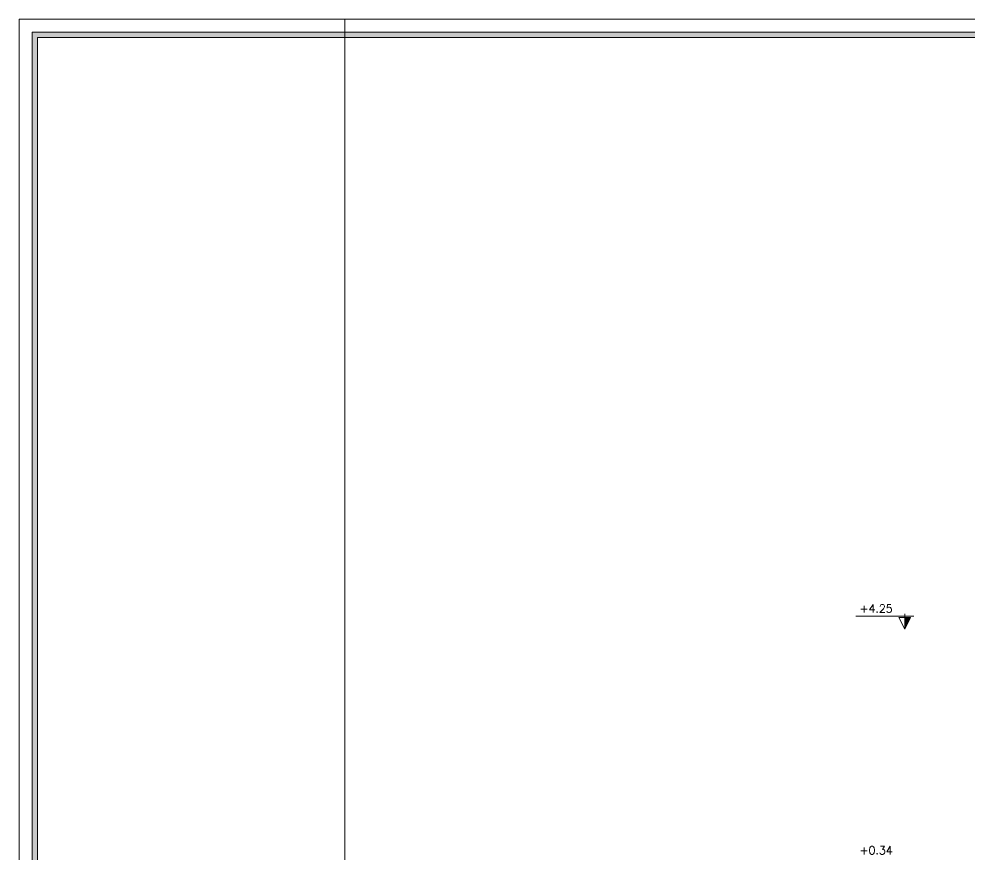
# Model space of a CAD drawing. Header units: metres. Extents: x 294 to 1101, y -498 to -355.
# Drawn here: x 536.16 to 551.52, y -470.87 to -457.36 of the extents above; entities that cross this region are included whole.
import ezdxf

# ---------------------------------------------------------------- set-up
doc = ezdxf.new("R2010")
doc.units = ezdxf.units.M
doc.layers.add('19-JARDINERIA', color=80, linetype='Continuous', lineweight=0)
doc.layers.add('D', color=2, linetype='Continuous', lineweight=13)
doc.styles.add('ROMAND', font='romand.shx', dxfattribs={"height": 0.2})

msp = doc.modelspace()

# ---------------------------------------------------------------- hatches: boundary and pattern name
at = {"layer": '19-JARDINERIA'}
h = msp.add_hatch(color=251, dxfattribs=at)
h.paths.add_polyline_path([(536.373, -492.583), (585.895, -492.583), (585.895, -457.576), (536.373, -457.576)])
h.paths.add_polyline_path([(536.459, -492.497), (585.809, -492.497), (585.809, -457.662), (536.459, -457.662)], flags=16)

# ---------------------------------------------------------------- linework, layer by layer
at = {"layer": '19-JARDINERIA', "color": 251}
msp.add_line((541.424, -457.363), (541.424, -492.525), dxfattribs=at)
for points in [[(536.16, -492.796), (586.108, -492.796), (586.108, -457.363), (536.16, -457.363)], [(536.373, -492.583), (585.895, -492.583), (585.895, -457.576), (536.373, -457.576)], [(536.459, -492.497), (585.809, -492.497), (585.809, -457.662), (536.459, -457.662)]]:
    msp.add_lwpolyline(points, close=True, dxfattribs=at)
at = {"layer": 'D'}
for p, q in [((550.614, -467.012), (549.676, -467.012)), ((550.614, -467.012), (549.676, -467.012)), ((550.468, -467.224), (550.468, -466.975)), ((550.468, -467.224), (550.468, -466.975)), ((550.562, -467.036), (550.374, -467.036)), ((550.468, -467.224), (550.374, -467.036)), ((550.562, -467.036), (550.374, -467.036)), ((550.468, -467.224), (550.374, -467.036)), ((550.562, -467.036), (550.468, -467.224)), ((550.562, -467.036), (550.468, -467.224))]:
    msp.add_line(p, q, dxfattribs=at)
msp.add_solid([(550.562, -467.036), (550.468, -467.036), (550.468, -467.224)], dxfattribs=at)
msp.add_solid([(550.562, -467.036), (550.468, -467.036), (550.468, -467.224)], dxfattribs=at)

# ---------------------------------------------------------------- texts
at = {"layer": 'D', "style": 'ROMAND'}
for s, p in [('+4.25', (549.739, -466.955)), ('+0.34', (549.739, -470.861))]:
    msp.add_text(s, height=0.13, dxfattribs=at).set_placement(p)

doc.saveas('drawing.dxf')
